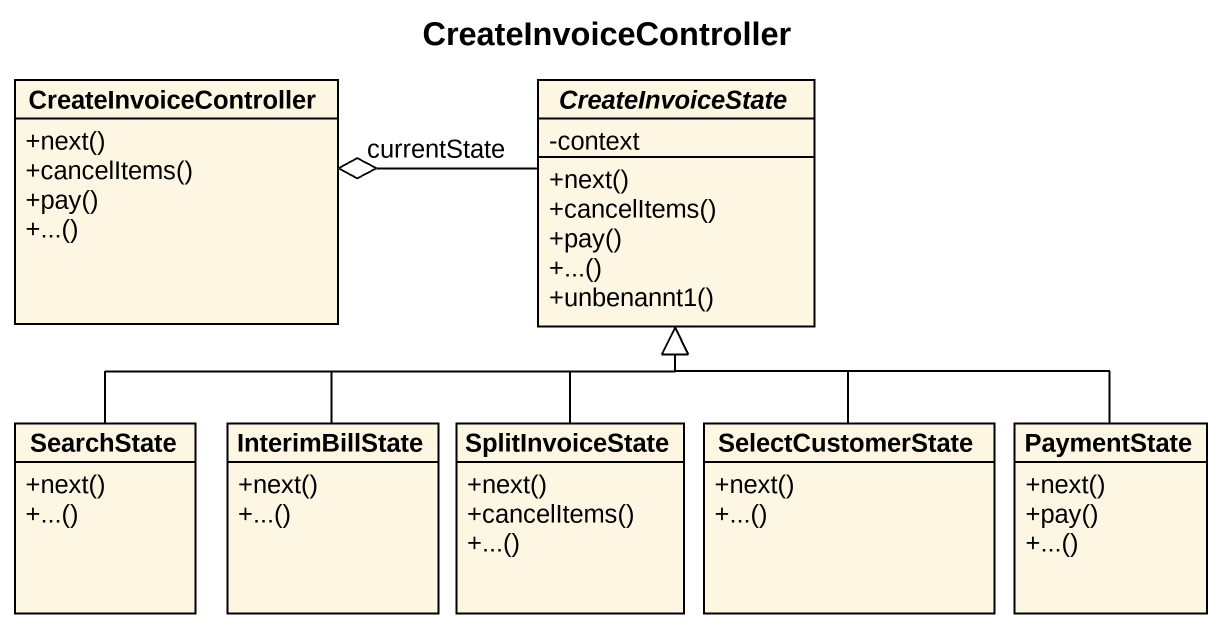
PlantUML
@startuml
title CreateInvoiceController
hide circle
hide empty members
skinparam classAttributeIconSize 0
class CreateInvoiceController {
  +next()
  +cancelItems()
  +pay()
  +...()
}
abstract class CreateInvoiceState {
  -context
  +next()
  +cancelItems()
  +pay()
  +...()
  +unbenannt1()
}
class SearchState {
  +next()
  +...()
}
class InterimBillState {
  +next()
  +...()
}
class SplitInvoiceState {
  +next()
  +cancelItems()
  +...()
}
class SelectCustomerState {
  +next()
  +...()
}
class PaymentState {
  +next()
  +pay()
  +...()
}
CreateInvoiceController o-right- CreateInvoiceState : currentState
SearchState -right-|> CreateInvoiceState
InterimBillState -up-|> CreateInvoiceState
SplitInvoiceState -up-|> CreateInvoiceState
SelectCustomerState -up-|> CreateInvoiceState
PaymentState -up-|> CreateInvoiceState
@enduml
